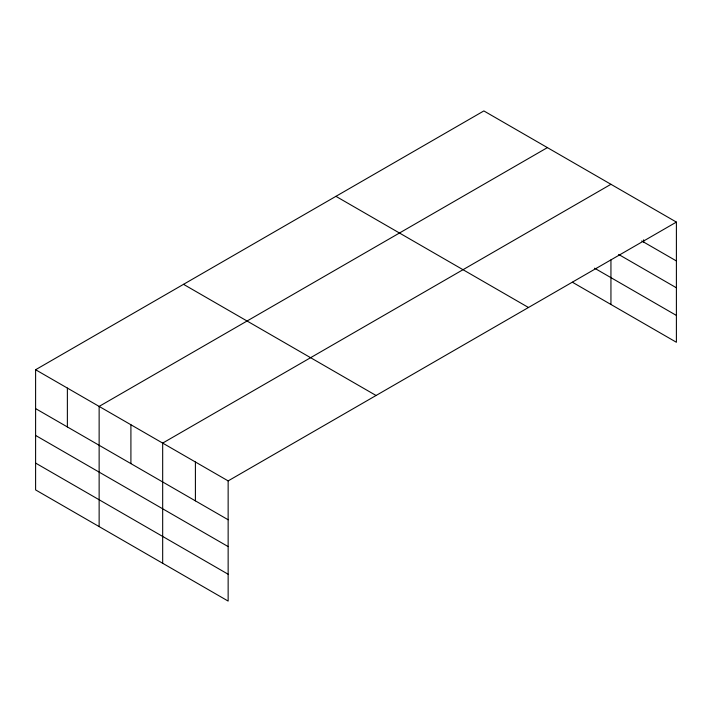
<?xml version="1.0" encoding="UTF-8"?>
<svg xmlns="http://www.w3.org/2000/svg" width="712" height="712" viewBox="0 0 712 712"><rect width="100%" height="100%" fill="white"/><g stroke="black" fill="none" stroke-linecap="round" stroke-linejoin="round"><path stroke-width="1.07" d="M676.4 222.091L483.857 110.93L35.6 369.733L35.6 489.909L228.143 601.07L228.143 480.894L676.4 222.091L676.4 342.267L572.43 282.246M547.394 147.615L99.137 406.41L99.137 526.595M610.941 184.301L162.674 443.095L162.674 563.272M641.743 240.95L676.4 260.957M618.639 254.442L676.4 287.79M594.573 268.193L676.4 315.434M335.93 196.334L528.473 307.495M183.527 284.328L376.07 395.489M35.6 369.733L228.143 480.894M35.6 408.599L228.143 519.76M35.6 435.433L228.143 546.593M35.6 463.076L228.143 574.237M643.666 239.837L643.666 242.062M610.941 259.951L610.941 304.478M195.408 461.999L195.408 500.856M130.91 424.752L130.91 463.619M67.373 388.076L67.373 426.942"/></g></svg>
